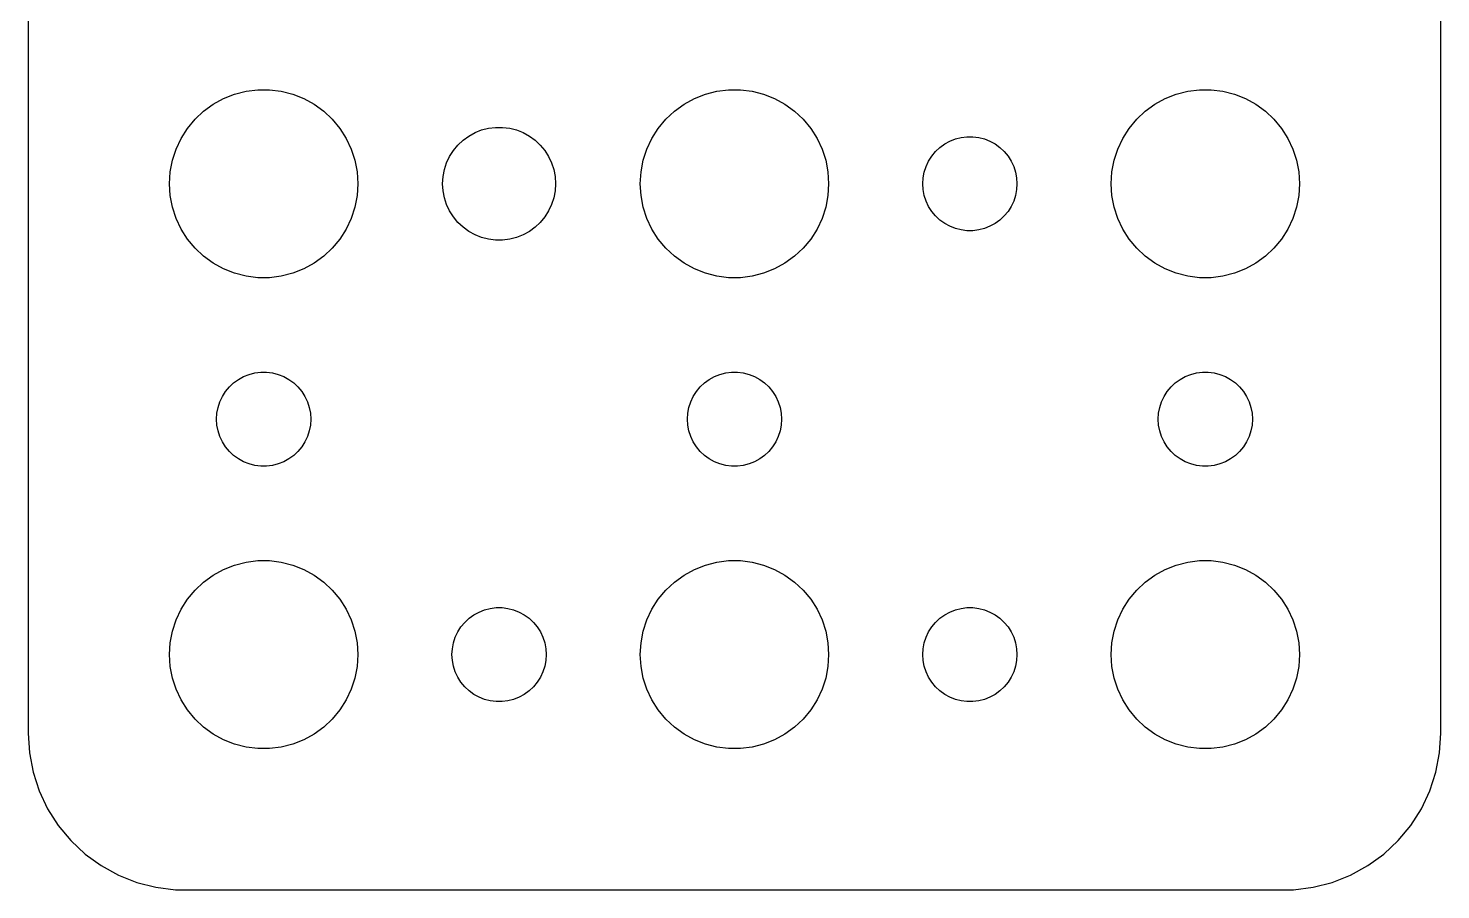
# Model space of a CAD drawing. Header units: metres. Extents: x -22 to 82, y 131 to 289.
# Drawn here: x 37.5 to 82.5, y 130.51 to 157.95 of the extents above; entities that cross this region are included whole.
import ezdxf

# ---------------------------------------------------------------- set-up
doc = ezdxf.new("R2010")
doc.units = ezdxf.units.M

msp = doc.modelspace()

# ---------------------------------------------------------------- linework, layer by layer
for p, q in [((37.5, 200.5), (37.5, 135.5)), ((82.5, 135.5), (82.5, 200.5)), ((43.3925, 155.533), (43.7227, 155.714)), ((43.7227, 155.714), (44.0729, 155.853)), ((44.0729, 155.853), (44.4379, 155.947)), ((44.4379, 155.947), (44.8116, 155.994)), ((44.8116, 155.994), (45.1884, 155.994)), ((45.1884, 155.994), (45.5621, 155.947)), ((45.5621, 155.947), (45.927, 155.853)), ((45.927, 155.853), (46.2773, 155.714)), ((46.2773, 155.714), (46.6075, 155.533)), ((58.3925, 155.533), (58.7227, 155.714)), ((58.7227, 155.714), (59.0729, 155.853)), ((59.0729, 155.853), (59.4379, 155.947)), ((59.4379, 155.947), (59.8116, 155.994)), ((59.8116, 155.994), (60.1884, 155.994)), ((60.1884, 155.994), (60.5621, 155.947)), ((60.5621, 155.947), (60.927, 155.853)), ((60.927, 155.853), (61.2773, 155.714)), ((61.2773, 155.714), (61.6075, 155.533)), ((73.3925, 155.533), (73.7227, 155.714)), ((73.7227, 155.714), (74.073, 155.853)), ((74.073, 155.853), (74.4379, 155.947)), ((74.4379, 155.947), (74.8116, 155.994)), ((74.8116, 155.994), (75.1884, 155.994)), ((75.1884, 155.994), (75.5621, 155.947)), ((75.5621, 155.947), (75.927, 155.853)), ((75.927, 155.853), (76.2773, 155.714)), ((76.2773, 155.714), (76.6075, 155.533)), ((42.8131, 155.054), (43.0877, 155.312)), ((43.0877, 155.312), (43.3925, 155.533)), ((46.6075, 155.533), (46.9123, 155.312)), ((46.9123, 155.312), (47.1869, 155.054)), ((57.8131, 155.054), (58.0877, 155.312)), ((58.0877, 155.312), (58.3925, 155.533)), ((61.6075, 155.533), (61.9123, 155.312)), ((61.9123, 155.312), (62.1869, 155.054)), ((72.8131, 155.054), (73.0877, 155.312)), ((73.0877, 155.312), (73.3925, 155.533)), ((76.6075, 155.533), (76.9123, 155.312)), ((76.9123, 155.312), (77.1869, 155.054)), ((42.5729, 154.763), (42.8131, 155.054)), ((47.1869, 155.054), (47.427, 154.763)), ((57.5729, 154.763), (57.8131, 155.054)), ((62.1869, 155.054), (62.427, 154.763)), ((72.573, 154.763), (72.8131, 155.054)), ((77.1869, 155.054), (77.427, 154.763)), ((42.2107, 154.104), (42.3711, 154.445)), ((42.3711, 154.445), (42.5729, 154.763)), ((47.427, 154.763), (47.6289, 154.445)), ((47.6289, 154.445), (47.7893, 154.104)), ((51.1879, 154.232), (51.3526, 154.387)), ((51.3526, 154.387), (51.5355, 154.52)), ((51.5355, 154.52), (51.7336, 154.629)), ((51.7336, 154.629), (51.9438, 154.712)), ((51.9438, 154.712), (52.1627, 154.768)), ((52.1627, 154.768), (52.387, 154.796)), ((52.387, 154.796), (52.613, 154.796)), ((52.613, 154.796), (52.8373, 154.768)), ((52.8373, 154.768), (53.0562, 154.712)), ((53.0562, 154.712), (53.2664, 154.629)), ((53.2664, 154.629), (53.4645, 154.52)), ((53.4645, 154.52), (53.6474, 154.387)), ((53.6474, 154.387), (53.8121, 154.232)), ((57.2107, 154.104), (57.3711, 154.445)), ((57.3711, 154.445), (57.5729, 154.763)), ((62.427, 154.763), (62.6289, 154.445)), ((62.6289, 154.445), (62.7893, 154.104)), ((66.6963, 154.266), (66.8613, 154.357)), ((66.8613, 154.357), (67.0365, 154.427)), ((67.0365, 154.427), (67.2189, 154.473)), ((67.2189, 154.473), (67.4058, 154.497)), ((67.4058, 154.497), (67.5942, 154.497)), ((67.5942, 154.497), (67.7811, 154.473)), ((67.7811, 154.473), (67.9635, 154.427)), ((67.9635, 154.427), (68.1387, 154.357)), ((68.1387, 154.357), (68.3037, 154.266)), ((72.2107, 154.104), (72.3711, 154.445)), ((72.3711, 154.445), (72.573, 154.763)), ((77.427, 154.763), (77.6289, 154.445)), ((77.6289, 154.445), (77.7893, 154.104)), ((42.0942, 153.746), (42.2107, 154.104)), ((47.7893, 154.104), (47.9057, 153.746)), ((50.9226, 153.867), (51.0438, 154.058)), ((51.0438, 154.058), (51.1879, 154.232)), ((53.8121, 154.232), (53.9562, 154.058)), ((53.9562, 154.058), (54.0773, 153.867)), ((57.0942, 153.746), (57.2107, 154.104)), ((62.7893, 154.104), (62.9057, 153.746)), ((66.2865, 153.882), (66.4065, 154.027)), ((66.4065, 154.027), (66.5439, 154.156)), ((66.5439, 154.156), (66.6963, 154.266)), ((68.3037, 154.266), (68.4561, 154.156)), ((68.4561, 154.156), (68.5934, 154.027)), ((68.5934, 154.027), (68.7135, 153.882)), ((72.0943, 153.746), (72.2107, 154.104)), ((77.7893, 154.104), (77.9057, 153.746)), ((42.0237, 153.376), (42.0942, 153.746)), ((47.9057, 153.746), (47.9763, 153.376)), ((50.7565, 153.448), (50.8264, 153.663)), ((50.8264, 153.663), (50.9226, 153.867)), ((54.0773, 153.867), (54.1736, 153.663)), ((54.1736, 153.663), (54.2434, 153.448)), ((57.0237, 153.376), (57.0942, 153.746)), ((62.9057, 153.746), (62.9763, 153.376)), ((66.0471, 153.373), (66.1053, 153.552)), ((66.1053, 153.552), (66.1855, 153.723)), ((66.1855, 153.723), (66.2865, 153.882)), ((68.7135, 153.882), (68.8145, 153.723)), ((68.8145, 153.723), (68.8947, 153.552)), ((68.8947, 153.552), (68.9529, 153.373)), ((72.0237, 153.376), (72.0943, 153.746)), ((77.9057, 153.746), (77.9763, 153.376)), ((42, 153), (42.0237, 153.376)), ((42.0237, 152.624), (42, 153)), ((47.9763, 153.376), (48, 153)), ((48, 153), (47.9763, 152.624)), ((50.7, 153), (50.7142, 153.226)), ((50.7142, 152.774), (50.7, 153)), ((50.7142, 153.226), (50.7565, 153.448)), ((54.2434, 153.448), (54.2858, 153.226)), ((54.2858, 153.226), (54.3, 153)), ((54.3, 153), (54.2858, 152.774)), ((57, 153), (57.0237, 153.376)), ((57.0237, 152.624), (57, 153)), ((62.9763, 153.376), (63, 153)), ((63, 153), (62.9763, 152.624)), ((66, 153), (66.0118, 153.188)), ((66.0118, 152.812), (66, 153)), ((66.0118, 153.188), (66.0471, 153.373)), ((68.9529, 153.373), (68.9882, 153.188)), ((68.9882, 153.188), (69, 153)), ((69, 153), (68.9882, 152.812)), ((72, 153), (72.0237, 153.376)), ((72.0237, 152.624), (72, 153)), ((77.9763, 153.376), (78, 153)), ((78, 153), (77.9763, 152.624)), ((42.0942, 152.254), (42.0237, 152.624)), ((47.9763, 152.624), (47.9057, 152.254)), ((50.7565, 152.552), (50.7142, 152.774)), ((50.8264, 152.337), (50.7565, 152.552)), ((54.2434, 152.552), (54.1736, 152.337)), ((54.2858, 152.774), (54.2434, 152.552)), ((57.0942, 152.254), (57.0237, 152.624)), ((62.9763, 152.624), (62.9057, 152.254)), ((66.0471, 152.627), (66.0118, 152.812)), ((66.1053, 152.448), (66.0471, 152.627)), ((68.9529, 152.627), (68.8947, 152.448)), ((68.9882, 152.812), (68.9529, 152.627)), ((72.0943, 152.254), (72.0237, 152.624)), ((77.9763, 152.624), (77.9057, 152.254)), ((42.2107, 151.896), (42.0942, 152.254)), ((47.9057, 152.254), (47.7893, 151.896)), ((50.9226, 152.133), (50.8264, 152.337)), ((51.0438, 151.942), (50.9226, 152.133)), ((54.0773, 152.133), (53.9562, 151.942)), ((54.1736, 152.337), (54.0773, 152.133)), ((57.2107, 151.896), (57.0942, 152.254)), ((62.9057, 152.254), (62.7893, 151.896)), ((66.1855, 152.277), (66.1053, 152.448)), ((66.2865, 152.118), (66.1855, 152.277)), ((66.4065, 151.973), (66.2865, 152.118)), ((68.7135, 152.118), (68.5934, 151.973)), ((68.8145, 152.277), (68.7135, 152.118)), ((68.8947, 152.448), (68.8145, 152.277)), ((72.2107, 151.896), (72.0943, 152.254)), ((77.9057, 152.254), (77.7893, 151.896)), ((42.3711, 151.555), (42.2107, 151.896)), ((47.7893, 151.896), (47.6289, 151.555)), ((51.1879, 151.768), (51.0438, 151.942)), ((51.3526, 151.613), (51.1879, 151.768)), ((53.8121, 151.768), (53.6474, 151.613)), ((53.9562, 151.942), (53.8121, 151.768)), ((57.3711, 151.555), (57.2107, 151.896)), ((62.7893, 151.896), (62.6289, 151.555)), ((66.5439, 151.844), (66.4065, 151.973)), ((66.6963, 151.734), (66.5439, 151.844)), ((66.8613, 151.643), (66.6963, 151.734)), ((68.3037, 151.734), (68.1387, 151.643)), ((68.4561, 151.844), (68.3037, 151.734)), ((68.5934, 151.973), (68.4561, 151.844)), ((72.3711, 151.555), (72.2107, 151.896)), ((77.7893, 151.896), (77.6289, 151.555)), ((42.5729, 151.237), (42.3711, 151.555)), ((42.8131, 150.946), (42.5729, 151.237)), ((47.427, 151.237), (47.1869, 150.946)), ((47.6289, 151.555), (47.427, 151.237)), ((51.5355, 151.48), (51.3526, 151.613)), ((51.7336, 151.371), (51.5355, 151.48)), ((51.9438, 151.288), (51.7336, 151.371)), ((52.1627, 151.232), (51.9438, 151.288)), ((52.387, 151.204), (52.1627, 151.232)), ((52.613, 151.204), (52.387, 151.204)), ((52.8373, 151.232), (52.613, 151.204)), ((53.0562, 151.288), (52.8373, 151.232)), ((53.2664, 151.371), (53.0562, 151.288)), ((53.4645, 151.48), (53.2664, 151.371)), ((53.6474, 151.613), (53.4645, 151.48)), ((57.5729, 151.237), (57.3711, 151.555)), ((57.8131, 150.946), (57.5729, 151.237)), ((62.427, 151.237), (62.1869, 150.946)), ((62.6289, 151.555), (62.427, 151.237)), ((67.0365, 151.573), (66.8613, 151.643)), ((67.2189, 151.527), (67.0365, 151.573)), ((67.4058, 151.503), (67.2189, 151.527)), ((67.5942, 151.503), (67.4058, 151.503)), ((67.7811, 151.527), (67.5942, 151.503)), ((67.9635, 151.573), (67.7811, 151.527)), ((68.1387, 151.643), (67.9635, 151.573)), ((72.573, 151.237), (72.3711, 151.555)), ((72.8131, 150.946), (72.573, 151.237)), ((77.427, 151.237), (77.1869, 150.946)), ((77.6289, 151.555), (77.427, 151.237)), ((43.0877, 150.688), (42.8131, 150.946)), ((47.1869, 150.946), (46.9123, 150.688)), ((58.0877, 150.688), (57.8131, 150.946)), ((62.1869, 150.946), (61.9123, 150.688)), ((73.0877, 150.688), (72.8131, 150.946)), ((77.1869, 150.946), (76.9123, 150.688)), ((43.3925, 150.467), (43.0877, 150.688)), ((43.7227, 150.286), (43.3925, 150.467)), ((46.6075, 150.467), (46.2773, 150.286)), ((46.9123, 150.688), (46.6075, 150.467)), ((58.3925, 150.467), (58.0877, 150.688)), ((58.7227, 150.286), (58.3925, 150.467)), ((61.6075, 150.467), (61.2773, 150.286)), ((61.9123, 150.688), (61.6075, 150.467)), ((73.3925, 150.467), (73.0877, 150.688)), ((73.7227, 150.286), (73.3925, 150.467)), ((76.6075, 150.467), (76.2773, 150.286)), ((76.9123, 150.688), (76.6075, 150.467)), ((44.0729, 150.147), (43.7227, 150.286)), ((44.4379, 150.053), (44.0729, 150.147)), ((44.8116, 150.006), (44.4379, 150.053)), ((45.1884, 150.006), (44.8116, 150.006)), ((45.5621, 150.053), (45.1884, 150.006)), ((45.927, 150.147), (45.5621, 150.053)), ((46.2773, 150.286), (45.927, 150.147)), ((59.0729, 150.147), (58.7227, 150.286)), ((59.4379, 150.053), (59.0729, 150.147)), ((59.8116, 150.006), (59.4379, 150.053)), ((60.1884, 150.006), (59.8116, 150.006)), ((60.5621, 150.053), (60.1884, 150.006)), ((60.927, 150.147), (60.5621, 150.053)), ((61.2773, 150.286), (60.927, 150.147)), ((74.073, 150.147), (73.7227, 150.286)), ((74.4379, 150.053), (74.073, 150.147)), ((74.8116, 150.006), (74.4379, 150.053)), ((75.1884, 150.006), (74.8116, 150.006)), ((75.5621, 150.053), (75.1884, 150.006)), ((75.927, 150.147), (75.5621, 150.053)), ((76.2773, 150.286), (75.927, 150.147)), ((44.0439, 146.656), (44.1963, 146.766)), ((44.1963, 146.766), (44.3613, 146.857)), ((44.3613, 146.857), (44.5365, 146.927)), ((44.5365, 146.927), (44.7189, 146.973)), ((44.7189, 146.973), (44.9058, 146.997)), ((44.9058, 146.997), (45.0942, 146.997)), ((45.0942, 146.997), (45.2811, 146.973)), ((45.2811, 146.973), (45.4635, 146.927)), ((45.4635, 146.927), (45.6387, 146.857)), ((45.6387, 146.857), (45.8037, 146.766)), ((45.8037, 146.766), (45.9561, 146.656)), ((59.0439, 146.656), (59.1963, 146.766)), ((59.1963, 146.766), (59.3613, 146.857)), ((59.3613, 146.857), (59.5365, 146.927)), ((59.5365, 146.927), (59.7189, 146.973)), ((59.7189, 146.973), (59.9058, 146.997)), ((59.9058, 146.997), (60.0942, 146.997)), ((60.0942, 146.997), (60.2811, 146.973)), ((60.2811, 146.973), (60.4635, 146.927)), ((60.4635, 146.927), (60.6387, 146.857)), ((60.6387, 146.857), (60.8037, 146.766)), ((60.8037, 146.766), (60.9561, 146.656)), ((74.0439, 146.656), (74.1963, 146.766)), ((74.1963, 146.766), (74.3613, 146.857)), ((74.3613, 146.857), (74.5365, 146.927)), ((74.5365, 146.927), (74.7189, 146.973)), ((74.7189, 146.973), (74.9058, 146.997)), ((74.9058, 146.997), (75.0942, 146.997)), ((75.0942, 146.997), (75.2811, 146.973)), ((75.2811, 146.973), (75.4635, 146.927)), ((75.4635, 146.927), (75.6387, 146.857)), ((75.6387, 146.857), (75.8037, 146.766)), ((75.8037, 146.766), (75.9561, 146.656)), ((43.6855, 146.223), (43.7865, 146.382)), ((43.7865, 146.382), (43.9065, 146.527)), ((43.9065, 146.527), (44.0439, 146.656)), ((45.9561, 146.656), (46.0934, 146.527)), ((46.0934, 146.527), (46.2135, 146.382)), ((46.2135, 146.382), (46.3145, 146.223)), ((58.6855, 146.223), (58.7865, 146.382)), ((58.7865, 146.382), (58.9065, 146.527)), ((58.9065, 146.527), (59.0439, 146.656)), ((60.9561, 146.656), (61.0934, 146.527)), ((61.0934, 146.527), (61.2135, 146.382)), ((61.2135, 146.382), (61.3145, 146.223)), ((73.6855, 146.223), (73.7865, 146.382)), ((73.7865, 146.382), (73.9065, 146.527)), ((73.9065, 146.527), (74.0439, 146.656)), ((75.9561, 146.656), (76.0934, 146.527)), ((76.0934, 146.527), (76.2135, 146.382)), ((76.2135, 146.382), (76.3145, 146.223)), ((43.5118, 145.688), (43.5471, 145.873)), ((43.5471, 145.873), (43.6053, 146.052)), ((43.6053, 146.052), (43.6855, 146.223)), ((46.3145, 146.223), (46.3947, 146.052)), ((46.3947, 146.052), (46.4529, 145.873)), ((46.4529, 145.873), (46.4882, 145.688)), ((58.5118, 145.688), (58.5471, 145.873)), ((58.5471, 145.873), (58.6053, 146.052)), ((58.6053, 146.052), (58.6855, 146.223)), ((61.3145, 146.223), (61.3947, 146.052)), ((61.3947, 146.052), (61.4529, 145.873)), ((61.4529, 145.873), (61.4882, 145.688)), ((73.5118, 145.688), (73.5471, 145.873)), ((73.5471, 145.873), (73.6053, 146.052)), ((73.6053, 146.052), (73.6855, 146.223)), ((76.3145, 146.223), (76.3947, 146.052)), ((76.3947, 146.052), (76.4529, 145.873)), ((76.4529, 145.873), (76.4882, 145.688)), ((43.5, 145.5), (43.5118, 145.688)), ((43.5118, 145.312), (43.5, 145.5)), ((46.4882, 145.688), (46.5, 145.5)), ((46.5, 145.5), (46.4882, 145.312)), ((58.5, 145.5), (58.5118, 145.688)), ((58.5118, 145.312), (58.5, 145.5)), ((61.4882, 145.688), (61.5, 145.5)), ((61.5, 145.5), (61.4882, 145.312)), ((73.5, 145.5), (73.5118, 145.688)), ((73.5118, 145.312), (73.5, 145.5)), ((76.4882, 145.688), (76.5, 145.5)), ((76.5, 145.5), (76.4882, 145.312)), ((43.5471, 145.127), (43.5118, 145.312)), ((43.6053, 144.948), (43.5471, 145.127)), ((43.6855, 144.777), (43.6053, 144.948)), ((46.3947, 144.948), (46.3145, 144.777)), ((46.4529, 145.127), (46.3947, 144.948)), ((46.4882, 145.312), (46.4529, 145.127)), ((58.5471, 145.127), (58.5118, 145.312)), ((58.6053, 144.948), (58.5471, 145.127)), ((58.6855, 144.777), (58.6053, 144.948)), ((61.3947, 144.948), (61.3145, 144.777)), ((61.4529, 145.127), (61.3947, 144.948)), ((61.4882, 145.312), (61.4529, 145.127)), ((73.5471, 145.127), (73.5118, 145.312)), ((73.6053, 144.948), (73.5471, 145.127)), ((73.6855, 144.777), (73.6053, 144.948)), ((76.3947, 144.948), (76.3145, 144.777)), ((76.4529, 145.127), (76.3947, 144.948)), ((76.4882, 145.312), (76.4529, 145.127)), ((43.7865, 144.618), (43.6855, 144.777)), ((43.9065, 144.473), (43.7865, 144.618)), ((44.0439, 144.344), (43.9065, 144.473)), ((46.0934, 144.473), (45.9561, 144.344)), ((46.2135, 144.618), (46.0934, 144.473)), ((46.3145, 144.777), (46.2135, 144.618)), ((58.7865, 144.618), (58.6855, 144.777)), ((58.9065, 144.473), (58.7865, 144.618)), ((59.0439, 144.344), (58.9065, 144.473)), ((61.0934, 144.473), (60.9561, 144.344)), ((61.2135, 144.618), (61.0934, 144.473)), ((61.3145, 144.777), (61.2135, 144.618)), ((73.7865, 144.618), (73.6855, 144.777)), ((73.9065, 144.473), (73.7865, 144.618)), ((74.0439, 144.344), (73.9065, 144.473)), ((76.0934, 144.473), (75.9561, 144.344)), ((76.2135, 144.618), (76.0934, 144.473)), ((76.3145, 144.777), (76.2135, 144.618)), ((44.1963, 144.234), (44.0439, 144.344)), ((44.3613, 144.143), (44.1963, 144.234)), ((44.5365, 144.073), (44.3613, 144.143)), ((44.7189, 144.027), (44.5365, 144.073)), ((44.9058, 144.003), (44.7189, 144.027)), ((45.0942, 144.003), (44.9058, 144.003)), ((45.2811, 144.027), (45.0942, 144.003)), ((45.4635, 144.073), (45.2811, 144.027)), ((45.6387, 144.143), (45.4635, 144.073)), ((45.8037, 144.234), (45.6387, 144.143)), ((45.9561, 144.344), (45.8037, 144.234)), ((59.1963, 144.234), (59.0439, 144.344)), ((59.3613, 144.143), (59.1963, 144.234)), ((59.5365, 144.073), (59.3613, 144.143)), ((59.7189, 144.027), (59.5365, 144.073)), ((59.9058, 144.003), (59.7189, 144.027)), ((60.0942, 144.003), (59.9058, 144.003)), ((60.2811, 144.027), (60.0942, 144.003)), ((60.4635, 144.073), (60.2811, 144.027)), ((60.6387, 144.143), (60.4635, 144.073)), ((60.8037, 144.234), (60.6387, 144.143)), ((60.9561, 144.344), (60.8037, 144.234)), ((74.1963, 144.234), (74.0439, 144.344)), ((74.3613, 144.143), (74.1963, 144.234)), ((74.5365, 144.073), (74.3613, 144.143)), ((74.7189, 144.027), (74.5365, 144.073)), ((74.9058, 144.003), (74.7189, 144.027)), ((75.0942, 144.003), (74.9058, 144.003)), ((75.2811, 144.027), (75.0942, 144.003)), ((75.4635, 144.073), (75.2811, 144.027)), ((75.6387, 144.143), (75.4635, 144.073)), ((75.8037, 144.234), (75.6387, 144.143)), ((75.9561, 144.344), (75.8037, 144.234)), ((43.7227, 140.714), (44.0729, 140.853)), ((44.0729, 140.853), (44.4379, 140.947)), ((44.4379, 140.947), (44.8116, 140.994)), ((44.8116, 140.994), (45.1884, 140.994)), ((45.1884, 140.994), (45.5621, 140.947)), ((45.5621, 140.947), (45.927, 140.853)), ((45.927, 140.853), (46.2773, 140.714)), ((58.7227, 140.714), (59.0729, 140.853)), ((59.0729, 140.853), (59.4379, 140.947)), ((59.4379, 140.947), (59.8116, 140.994)), ((59.8116, 140.994), (60.1884, 140.994)), ((60.1884, 140.994), (60.5621, 140.947)), ((60.5621, 140.947), (60.927, 140.853)), ((60.927, 140.853), (61.2773, 140.714)), ((73.7227, 140.714), (74.073, 140.853)), ((74.073, 140.853), (74.4379, 140.947)), ((74.4379, 140.947), (74.8116, 140.994)), ((74.8116, 140.994), (75.1884, 140.994)), ((75.1884, 140.994), (75.5621, 140.947)), ((75.5621, 140.947), (75.927, 140.853)), ((75.927, 140.853), (76.2773, 140.714)), ((43.0877, 140.312), (43.3925, 140.533)), ((43.3925, 140.533), (43.7227, 140.714)), ((46.2773, 140.714), (46.6075, 140.533)), ((46.6075, 140.533), (46.9123, 140.312)), ((58.0877, 140.312), (58.3925, 140.533)), ((58.3925, 140.533), (58.7227, 140.714)), ((61.2773, 140.714), (61.6075, 140.533)), ((61.6075, 140.533), (61.9123, 140.312)), ((73.0877, 140.312), (73.3925, 140.533)), ((73.3925, 140.533), (73.7227, 140.714)), ((76.2773, 140.714), (76.6075, 140.533)), ((76.6075, 140.533), (76.9123, 140.312)), ((42.5729, 139.763), (42.8131, 140.054)), ((42.8131, 140.054), (43.0877, 140.312)), ((46.9123, 140.312), (47.1869, 140.054)), ((47.1869, 140.054), (47.427, 139.763)), ((57.5729, 139.763), (57.8131, 140.054)), ((57.8131, 140.054), (58.0877, 140.312)), ((61.9123, 140.312), (62.1869, 140.054)), ((62.1869, 140.054), (62.427, 139.763)), ((72.573, 139.763), (72.8131, 140.054)), ((72.8131, 140.054), (73.0877, 140.312)), ((76.9123, 140.312), (77.1869, 140.054)), ((77.1869, 140.054), (77.427, 139.763)), ((42.3711, 139.445), (42.5729, 139.763)), ((47.427, 139.763), (47.6289, 139.445)), ((57.3711, 139.445), (57.5729, 139.763)), ((62.427, 139.763), (62.6289, 139.445)), ((72.3711, 139.445), (72.573, 139.763)), ((77.427, 139.763), (77.6289, 139.445)), ((42.0942, 138.746), (42.2107, 139.104)), ((42.2107, 139.104), (42.3711, 139.445)), ((47.6289, 139.445), (47.7893, 139.104)), ((47.7893, 139.104), (47.9057, 138.746)), ((51.4065, 139.027), (51.5439, 139.156)), ((51.5439, 139.156), (51.6963, 139.266)), ((51.6963, 139.266), (51.8613, 139.357)), ((51.8613, 139.357), (52.0365, 139.427)), ((52.0365, 139.427), (52.2189, 139.473)), ((52.2189, 139.473), (52.4058, 139.497)), ((52.4058, 139.497), (52.5942, 139.497)), ((52.5942, 139.497), (52.7811, 139.473)), ((52.7811, 139.473), (52.9635, 139.427)), ((52.9635, 139.427), (53.1387, 139.357)), ((53.1387, 139.357), (53.3037, 139.266)), ((53.3037, 139.266), (53.4561, 139.156)), ((53.4561, 139.156), (53.5934, 139.027)), ((57.0942, 138.746), (57.2107, 139.104)), ((57.2107, 139.104), (57.3711, 139.445)), ((62.6289, 139.445), (62.7893, 139.104)), ((62.7893, 139.104), (62.9057, 138.746)), ((66.4065, 139.027), (66.5439, 139.156)), ((66.5439, 139.156), (66.6963, 139.266)), ((66.6963, 139.266), (66.8613, 139.357)), ((66.8613, 139.357), (67.0365, 139.427)), ((67.0365, 139.427), (67.2189, 139.473)), ((67.2189, 139.473), (67.4058, 139.497)), ((67.4058, 139.497), (67.5942, 139.497)), ((67.5942, 139.497), (67.7811, 139.473)), ((67.7811, 139.473), (67.9635, 139.427)), ((67.9635, 139.427), (68.1387, 139.357)), ((68.1387, 139.357), (68.3037, 139.266)), ((68.3037, 139.266), (68.4561, 139.156)), ((68.4561, 139.156), (68.5934, 139.027)), ((72.0943, 138.746), (72.2107, 139.104)), ((72.2107, 139.104), (72.3711, 139.445)), ((77.6289, 139.445), (77.7893, 139.104)), ((77.7893, 139.104), (77.9057, 138.746)), ((42.0237, 138.376), (42.0942, 138.746)), ((47.9057, 138.746), (47.9763, 138.376)), ((51.1053, 138.552), (51.1855, 138.723)), ((51.1855, 138.723), (51.2865, 138.882)), ((51.2865, 138.882), (51.4065, 139.027)), ((53.5934, 139.027), (53.7135, 138.882)), ((53.7135, 138.882), (53.8145, 138.723)), ((53.8145, 138.723), (53.8947, 138.552)), ((57.0237, 138.376), (57.0942, 138.746)), ((62.9057, 138.746), (62.9763, 138.376)), ((66.1053, 138.552), (66.1855, 138.723)), ((66.1855, 138.723), (66.2865, 138.882)), ((66.2865, 138.882), (66.4065, 139.027)), ((68.5934, 139.027), (68.7135, 138.882)), ((68.7135, 138.882), (68.8145, 138.723)), ((68.8145, 138.723), (68.8947, 138.552)), ((72.0237, 138.376), (72.0943, 138.746)), ((77.9057, 138.746), (77.9763, 138.376)), ((42, 138), (42.0237, 138.376)), ((47.9763, 138.376), (48, 138)), ((51, 138), (51.0118, 138.188)), ((51.0118, 138.188), (51.0471, 138.373)), ((51.0471, 138.373), (51.1053, 138.552)), ((53.8947, 138.552), (53.9529, 138.373)), ((53.9529, 138.373), (53.9882, 138.188)), ((53.9882, 138.188), (54, 138)), ((57, 138), (57.0237, 138.376)), ((62.9763, 138.376), (63, 138)), ((66, 138), (66.0118, 138.188)), ((66.0118, 138.188), (66.0471, 138.373)), ((66.0471, 138.373), (66.1053, 138.552)), ((68.8947, 138.552), (68.9529, 138.373)), ((68.9529, 138.373), (68.9882, 138.188)), ((68.9882, 138.188), (69, 138)), ((72, 138), (72.0237, 138.376)), ((77.9763, 138.376), (78, 138)), ((42.0237, 137.624), (42, 138)), ((48, 138), (47.9763, 137.624)), ((51.0118, 137.812), (51, 138)), ((51.0471, 137.627), (51.0118, 137.812)), ((53.9882, 137.812), (53.9529, 137.627)), ((54, 138), (53.9882, 137.812)), ((57.0237, 137.624), (57, 138)), ((63, 138), (62.9763, 137.624)), ((66.0118, 137.812), (66, 138)), ((66.0471, 137.627), (66.0118, 137.812)), ((68.9882, 137.812), (68.9529, 137.627)), ((69, 138), (68.9882, 137.812)), ((72.0237, 137.624), (72, 138)), ((78, 138), (77.9763, 137.624)), ((42.0942, 137.254), (42.0237, 137.624)), ((42.2107, 136.896), (42.0942, 137.254)), ((47.9057, 137.254), (47.7893, 136.896)), ((47.9763, 137.624), (47.9057, 137.254)), ((51.1053, 137.448), (51.0471, 137.627)), ((51.1855, 137.277), (51.1053, 137.448)), ((51.2865, 137.118), (51.1855, 137.277)), ((53.8145, 137.277), (53.7135, 137.118)), ((53.8947, 137.448), (53.8145, 137.277)), ((53.9529, 137.627), (53.8947, 137.448)), ((57.0942, 137.254), (57.0237, 137.624)), ((57.2107, 136.896), (57.0942, 137.254)), ((62.9057, 137.254), (62.7893, 136.896)), ((62.9763, 137.624), (62.9057, 137.254)), ((66.1053, 137.448), (66.0471, 137.627)), ((66.1855, 137.277), (66.1053, 137.448)), ((66.2865, 137.118), (66.1855, 137.277)), ((68.8145, 137.277), (68.7135, 137.118)), ((68.8947, 137.448), (68.8145, 137.277)), ((68.9529, 137.627), (68.8947, 137.448)), ((72.0943, 137.254), (72.0237, 137.624)), ((72.2107, 136.896), (72.0943, 137.254)), ((77.9057, 137.254), (77.7893, 136.896)), ((77.9763, 137.624), (77.9057, 137.254)), ((42.3711, 136.555), (42.2107, 136.896)), ((47.7893, 136.896), (47.6289, 136.555)), ((51.4065, 136.973), (51.2865, 137.118)), ((51.5439, 136.844), (51.4065, 136.973)), ((51.6963, 136.734), (51.5439, 136.844)), ((53.4561, 136.844), (53.3037, 136.734)), ((53.5934, 136.973), (53.4561, 136.844)), ((53.7135, 137.118), (53.5934, 136.973)), ((57.3711, 136.555), (57.2107, 136.896)), ((62.7893, 136.896), (62.6289, 136.555)), ((66.4065, 136.973), (66.2865, 137.118)), ((66.5439, 136.844), (66.4065, 136.973)), ((66.6963, 136.734), (66.5439, 136.844)), ((68.4561, 136.844), (68.3037, 136.734)), ((68.5934, 136.973), (68.4561, 136.844)), ((68.7135, 137.118), (68.5934, 136.973)), ((72.3711, 136.555), (72.2107, 136.896)), ((77.7893, 136.896), (77.6289, 136.555)), ((42.5729, 136.237), (42.3711, 136.555)), ((47.6289, 136.555), (47.427, 136.237)), ((51.8613, 136.643), (51.6963, 136.734)), ((52.0365, 136.573), (51.8613, 136.643)), ((52.2189, 136.527), (52.0365, 136.573)), ((52.4058, 136.503), (52.2189, 136.527)), ((52.5942, 136.503), (52.4058, 136.503)), ((52.7811, 136.527), (52.5942, 136.503)), ((52.9635, 136.573), (52.7811, 136.527)), ((53.1387, 136.643), (52.9635, 136.573)), ((53.3037, 136.734), (53.1387, 136.643)), ((57.5729, 136.237), (57.3711, 136.555)), ((62.6289, 136.555), (62.427, 136.237)), ((66.8613, 136.643), (66.6963, 136.734)), ((67.0365, 136.573), (66.8613, 136.643)), ((67.2189, 136.527), (67.0365, 136.573)), ((67.4058, 136.503), (67.2189, 136.527)), ((67.5942, 136.503), (67.4058, 136.503)), ((67.7811, 136.527), (67.5942, 136.503)), ((67.9635, 136.573), (67.7811, 136.527)), ((68.1387, 136.643), (67.9635, 136.573)), ((68.3037, 136.734), (68.1387, 136.643)), ((72.573, 136.237), (72.3711, 136.555)), ((77.6289, 136.555), (77.427, 136.237)), ((42.8131, 135.946), (42.5729, 136.237)), ((43.0877, 135.688), (42.8131, 135.946)), ((47.1869, 135.946), (46.9123, 135.688)), ((47.427, 136.237), (47.1869, 135.946)), ((57.8131, 135.946), (57.5729, 136.237)), ((58.0877, 135.688), (57.8131, 135.946)), ((62.1869, 135.946), (61.9123, 135.688)), ((62.427, 136.237), (62.1869, 135.946)), ((72.8131, 135.946), (72.573, 136.237)), ((73.0877, 135.688), (72.8131, 135.946)), ((77.1869, 135.946), (76.9123, 135.688)), ((77.427, 136.237), (77.1869, 135.946)), ((37.5, 135.5), (37.5394, 134.873)), ((43.3925, 135.467), (43.0877, 135.688)), ((43.7227, 135.286), (43.3925, 135.467)), ((46.6075, 135.467), (46.2773, 135.286)), ((46.9123, 135.688), (46.6075, 135.467)), ((58.3925, 135.467), (58.0877, 135.688)), ((58.7227, 135.286), (58.3925, 135.467)), ((61.6075, 135.467), (61.2773, 135.286)), ((61.9123, 135.688), (61.6075, 135.467)), ((73.3925, 135.467), (73.0877, 135.688)), ((73.7227, 135.286), (73.3925, 135.467)), ((76.6075, 135.467), (76.2773, 135.286)), ((76.9123, 135.688), (76.6075, 135.467)), ((82.4606, 134.873), (82.5, 135.5)), ((44.0729, 135.147), (43.7227, 135.286)), ((44.4379, 135.053), (44.0729, 135.147)), ((44.8116, 135.006), (44.4379, 135.053)), ((45.1884, 135.006), (44.8116, 135.006)), ((45.5621, 135.053), (45.1884, 135.006)), ((45.927, 135.147), (45.5621, 135.053)), ((46.2773, 135.286), (45.927, 135.147)), ((59.0729, 135.147), (58.7227, 135.286)), ((59.4379, 135.053), (59.0729, 135.147)), ((59.8116, 135.006), (59.4379, 135.053)), ((60.1884, 135.006), (59.8116, 135.006)), ((60.5621, 135.053), (60.1884, 135.006)), ((60.927, 135.147), (60.5621, 135.053)), ((61.2773, 135.286), (60.927, 135.147)), ((74.073, 135.147), (73.7227, 135.286)), ((74.4379, 135.053), (74.073, 135.147)), ((74.8116, 135.006), (74.4379, 135.053)), ((75.1884, 135.006), (74.8116, 135.006)), ((75.5621, 135.053), (75.1884, 135.006)), ((75.927, 135.147), (75.5621, 135.053)), ((76.2773, 135.286), (75.927, 135.147)), ((37.5394, 134.873), (37.6571, 134.257)), ((82.3429, 134.257), (82.4606, 134.873)), ((37.6571, 134.257), (37.8511, 133.659)), ((82.1489, 133.659), (82.3429, 134.257)), ((37.8511, 133.659), (38.1185, 133.091)), ((81.8815, 133.091), (82.1489, 133.659)), ((38.1185, 133.091), (38.4549, 132.561)), ((81.5451, 132.561), (81.8815, 133.091)), ((38.4549, 132.561), (38.8551, 132.077)), ((81.1448, 132.077), (81.5451, 132.561)), ((38.8551, 132.077), (39.3129, 131.647)), ((80.6871, 131.647), (81.1448, 132.077)), ((39.3129, 131.647), (39.8209, 131.278)), ((80.1791, 131.278), (80.6871, 131.647)), ((39.8209, 131.278), (40.3711, 130.976)), ((40.3711, 130.976), (40.9549, 130.745)), ((79.0451, 130.745), (79.6289, 130.976)), ((79.6289, 130.976), (80.1791, 131.278)), ((40.9549, 130.745), (41.5631, 130.589)), ((41.5631, 130.589), (42.186, 130.51)), ((42.186, 130.51), (77.8139, 130.51)), ((77.8139, 130.51), (78.4369, 130.589)), ((78.4369, 130.589), (79.0451, 130.745))]:
    msp.add_line(p, q)

doc.saveas('drawing.dxf')
